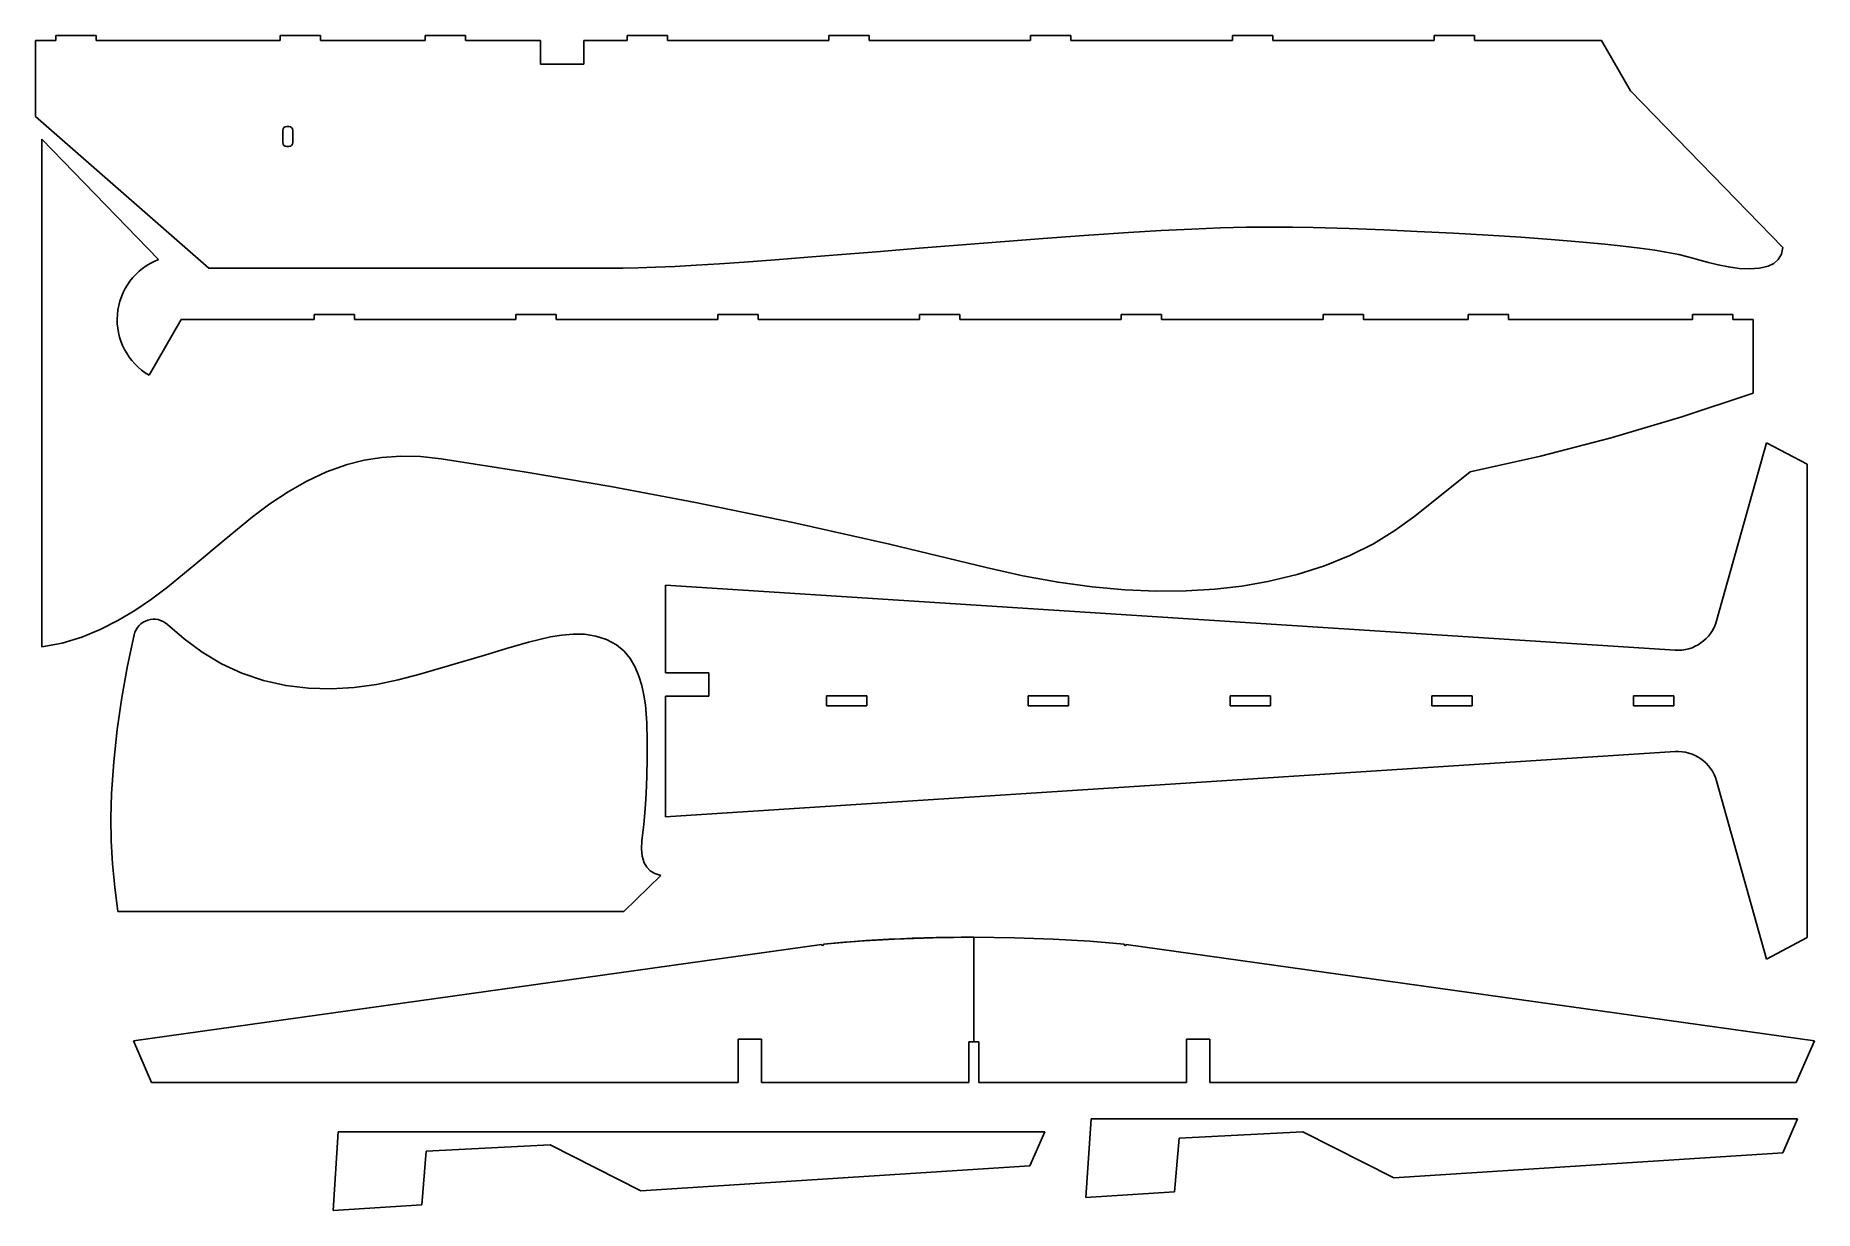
# Model space of a CAD drawing. Extents: x 10 to 892, y 9 to 591.
import ezdxf

# ---------------------------------------------------------------- set-up
doc = ezdxf.new("R2010")
doc.units = 0
doc.layers.get('0').update_dxf_attribs({"linetype": 'CONTINUOUS'})

msp = doc.modelspace()

# ---------------------------------------------------------------- linework, layer by layer
at = {"color": 7, "linetype": 'CONTINUOUS'}
for p, q in [((20.46, 590.77), (20.46, 588.27)), ((40.46, 590.77), (20.46, 590.77)), ((40.46, 588.27), (40.46, 590.77)), ((131.71, 590.77), (131.71, 588.27)), ((151.71, 590.77), (131.71, 590.77)), ((151.71, 588.27), (151.71, 590.77)), ((203.61, 590.77), (203.61, 588.27)), ((223.61, 590.77), (203.61, 590.77)), ((223.61, 588.27), (223.61, 590.77)), ((303.61, 590.77), (303.61, 588.27)), ((323.61, 590.77), (303.61, 590.77)), ((323.61, 588.27), (323.61, 590.77)), ((403.61, 590.77), (403.61, 588.27)), ((423.61, 590.77), (403.61, 590.77)), ((423.61, 588.27), (423.61, 590.77)), ((503.61, 590.77), (503.61, 588.27)), ((523.61, 590.77), (503.61, 590.77)), ((523.61, 588.27), (523.61, 590.77)), ((603.61, 590.77), (603.61, 588.27)), ((623.61, 590.77), (603.61, 590.77)), ((623.61, 588.27), (623.61, 590.77)), ((703.61, 590.77), (703.61, 588.27)), ((723.61, 590.77), (703.61, 590.77)), ((723.61, 588.27), (723.61, 590.77)), ((10.46, 588.27), (10.46, 550.75)), ((20.46, 588.27), (10.46, 588.27)), ((131.71, 588.27), (40.46, 588.27)), ((203.61, 588.27), (151.71, 588.27)), ((260.69, 588.27), (223.61, 588.27)), ((260.69, 576.67), (260.69, 588.27)), ((282.19, 588.27), (282.19, 576.67)), ((303.61, 588.27), (282.19, 588.27)), ((403.61, 588.27), (323.61, 588.27)), ((503.61, 588.27), (423.61, 588.27)), ((603.61, 588.27), (523.61, 588.27)), ((703.61, 588.27), (623.61, 588.27)), ((786.57, 588.27), (723.61, 588.27)), ((800.93, 563.4), (786.57, 588.27)), ((282.19, 576.67), (260.69, 576.67)), ((876.38, 485.7), (800.93, 563.4)), ((10.46, 550.75), (96.28, 475.57)), ((13.48, 539.36), (13.48, 287.8)), ((71.36, 479.76), (13.48, 539.36)), ((132.96, 543.77), (132.96, 537.77)), ((135.96, 545.77), (134.96, 545.77)), ((137.96, 537.77), (137.96, 543.77)), ((134.96, 535.77), (135.96, 535.77)), ((96.28, 475.57), (301.57, 475.57)), ((82.69, 450.03), (66.79, 422.48)), ((148.54, 450.03), (82.69, 450.03)), ((148.54, 452.53), (148.54, 450.03)), ((168.54, 452.53), (148.54, 452.53)), ((168.54, 450.03), (168.54, 452.53)), ((248.54, 450.03), (168.54, 450.03)), ((248.54, 452.53), (248.54, 450.03)), ((268.54, 452.53), (248.54, 452.53)), ((268.54, 450.03), (268.54, 452.53)), ((348.54, 450.03), (268.54, 450.03)), ((348.54, 452.53), (348.54, 450.03)), ((368.54, 452.53), (348.54, 452.53)), ((368.54, 450.03), (368.54, 452.53)), ((448.54, 450.03), (368.54, 450.03)), ((448.54, 452.53), (448.54, 450.03)), ((468.54, 452.53), (448.54, 452.53)), ((468.54, 450.03), (468.54, 452.53)), ((548.54, 450.03), (468.54, 450.03)), ((548.54, 452.53), (548.54, 450.03)), ((568.54, 452.53), (548.54, 452.53)), ((568.55, 450.03), (568.54, 452.53)), ((648.54, 450.03), (568.55, 450.03)), ((648.54, 452.53), (648.54, 450.03)), ((668.54, 452.53), (648.54, 452.53)), ((668.54, 450.03), (668.54, 452.53)), ((720.44, 450.03), (668.54, 450.03)), ((720.44, 452.53), (720.44, 450.03)), ((740.44, 452.53), (720.44, 452.53)), ((740.44, 450.03), (740.44, 452.53)), ((831.69, 450.03), (740.44, 450.03)), ((831.69, 452.53), (831.69, 450.03)), ((851.69, 452.53), (831.69, 452.53)), ((851.69, 450.03), (851.69, 452.53)), ((861.69, 450.03), (851.69, 450.03)), ((861.69, 413.61), (861.69, 450.03)), ((843.57, 300.71), (868.42, 389.03)), ((868.42, 389.03), (888.42, 378.31)), ((693.98, 352.6), (721.5, 374.65)), ((888.42, 378.31), (888.42, 143.81)), ((322.59, 275.02), (322.59, 318.43)), ((322.59, 318.43), (823.03, 286.17)), ((344.19, 275.02), (322.59, 275.02)), ((344.19, 263.42), (344.19, 275.02)), ((322.59, 263.42), (344.19, 263.42)), ((322.59, 203.69), (322.59, 263.42)), ((402.45, 258.56), (402.45, 263.56)), ((402.45, 263.56), (422.45, 263.56)), ((422.45, 258.56), (402.45, 258.56)), ((422.45, 263.56), (422.45, 258.56)), ((502.45, 258.56), (502.45, 263.56)), ((502.45, 263.56), (522.45, 263.56)), ((522.45, 258.56), (502.45, 258.56)), ((522.45, 263.56), (522.45, 258.56)), ((602.45, 258.56), (602.45, 263.56)), ((602.45, 263.56), (622.45, 263.56)), ((622.45, 258.56), (602.45, 258.56)), ((622.45, 263.56), (622.45, 258.56)), ((702.45, 258.56), (702.45, 263.56)), ((702.45, 263.56), (722.45, 263.56)), ((722.45, 258.56), (702.45, 258.56)), ((722.45, 263.56), (722.45, 258.56)), ((802.45, 258.56), (802.45, 263.56)), ((802.45, 263.56), (822.45, 263.56)), ((822.45, 258.56), (802.45, 258.56)), ((822.45, 263.56), (822.45, 258.56)), ((823.03, 235.96), (322.59, 203.69)), ((868.42, 133.1), (843.57, 221.42)), ((302.03, 156.71), (320.41, 174.55)), ((51.2, 156.71), (302.03, 156.71)), ((475.52, 92.04), (475.52, 143.94)), ((888.42, 143.81), (868.42, 133.1)), ((400.03, 140.33), (58.95, 92.63)), ((400.03, 140.33), (58.95, 92.63)), ((551.02, 140.33), (892.1, 92.63)), ((58.95, 92.63), (67.94, 71.9)), ((58.95, 92.63), (67.94, 71.9)), ((358.6, 93.4), (358.6, 71.9)), ((370.2, 93.4), (358.6, 93.4)), ((358.6, 93.4), (370.2, 93.4)), ((358.6, 71.9), (358.6, 93.4)), ((370.2, 93.4), (370.2, 71.9)), ((370.2, 93.4), (370.2, 71.9)), ((473.02, 71.9), (473.02, 92.04)), ((473.02, 92.04), (475.52, 92.04)), ((473.02, 92.04), (478.02, 92.04)), ((473.02, 71.9), (473.02, 92.04)), ((478.02, 71.9), (478.02, 92.04)), ((592.44, 93.4), (580.84, 93.4)), ((580.84, 93.4), (580.84, 71.9)), ((592.44, 71.9), (592.44, 93.4)), ((892.1, 92.63), (883.1, 71.9)), ((358.6, 71.9), (67.94, 71.9)), ((67.94, 71.9), (358.6, 71.9)), ((473.02, 71.9), (370.2, 71.9)), ((370.2, 71.9), (473.02, 71.9)), ((580.84, 71.9), (478.02, 71.9)), ((883.1, 71.9), (592.44, 71.9)), ((531.06, 15), (533.56, 53.88)), ((533.56, 53.88), (883.72, 53.88)), ((883.72, 53.88), (876.38, 37.06)), ((157.95, 8.57), (160.45, 47.44)), ((160.45, 47.44), (510.61, 47.44)), ((510.61, 47.44), (503.27, 30.63)), ((577.18, 44.37), (574.99, 17.81)), ((638.59, 47.55), (577.18, 44.37)), ((683.58, 24.75), (638.59, 47.55)), ((204.07, 37.94), (201.88, 11.38)), ((265.48, 41.12), (204.07, 37.94)), ((310.47, 18.31), (265.48, 41.12)), ((876.38, 37.06), (683.58, 24.75)), ((503.27, 30.63), (310.47, 18.31)), ((574.99, 17.81), (531.06, 15)), ((201.88, 11.38), (157.95, 8.57))]:
    msp.add_line(p, q, dxfattribs=at)
at = {"color": 7, "linetype": 'CONTINUOUS', "flags": 128}
for points in [[(301.57, 475.57), (309.04, 475.67), (317.65, 475.94), (327.32, 476.39), (337.94, 476.99), (349.44, 477.72), (361.71, 478.56), (377.05, 479.69), (393.19, 480.94), (409.99, 482.27), (427.29, 483.67), (448.33, 485.38), (469.62, 487.1), (490.9, 488.79), (511.93, 490.39), (532.44, 491.87), (552.19, 493.18), (568.32, 494.14), (583.54, 494.91), (597.7, 495.47), (610.65, 495.79), (622.49, 495.9), (633.44, 495.83), (643.71, 495.64), (661.51, 495.1), (678.67, 494.47), (695.23, 493.76), (713.27, 492.88), (730.39, 491.91), (746.52, 490.88), (761.59, 489.77), (775.52, 488.61), (788.23, 487.4), (797.31, 486.42), (805.56, 485.41), (812.93, 484.38), (819.39, 483.34), (824.9, 482.28), (829.42, 481.21)], [(829.42, 481.21), (831.9, 480.49), (835.35, 479.47), (839.56, 478.3), (844.34, 477.13), (849.5, 476.11), (854.72, 475.4), (859.92, 475.13), (864.84, 475.45), (869.21, 476.5), (872, 477.87), (874.2, 479.82), (875.7, 482.41), (876.38, 485.7)], [(721.5, 374.65), (756.36, 382.4), (791.35, 391.48), (826.46, 401.88), (861.69, 413.61)], [(13.48, 287.8), (23.68, 289.74), (33.33, 292.64), (42.52, 296.38), (51.3, 300.85), (59.73, 305.92), (67.87, 311.48), (75.79, 317.42), (89.92, 328.95), (103.85, 340.77), (117.95, 352.24), (126.64, 358.69), (135.59, 364.64), (144.9, 369.96), (154.63, 374.51), (164.86, 378.16), (173.31, 380.29), (182.15, 381.72), (191.43, 382.36), (201.18, 382.16), (211.44, 381.05)], [(211.44, 381.05), (253.59, 374.48), (295.61, 367.27), (337.5, 359.42), (385.71, 349.55), (433.76, 338.82), (481.64, 327.23)], [(481.64, 327.23), (499.74, 323.08), (517.23, 319.85), (534.12, 317.52), (550.38, 316.05), (566.01, 315.41), (580.74, 315.55), (594.86, 316.42), (608.34, 317.98), (621.2, 320.21), (635.66, 323.69), (649.21, 328.01), (661.83, 333.11), (673.5, 338.95), (684.22, 345.46), (693.98, 352.6)], [(59.32, 293.89), (55.96, 278.44), (53.18, 262.8), (50.89, 246.85), (49.17, 230.84), (48.11, 215.11), (47.81, 203.2), (47.99, 191.69), (48.64, 180.31), (49.72, 168.76), (51.2, 156.71)], [(320.41, 174.55), (317.4, 175.53), (315.07, 176.93), (313.33, 178.67), (312.12, 180.74), (311.14, 184.06), (310.84, 187.76), (311, 191.72), (311.42, 195.79), (311.89, 199.86), (312.63, 207.59), (313.11, 215.04), (313.44, 223.84), (313.56, 232.52), (313.56, 241.27), (313.39, 250.15), (312.69, 259.09), (311.96, 263.87), (310.91, 268.63), (309.47, 273.33), (307.57, 277.84), (305.14, 282.02), (302.11, 285.72), (298.43, 288.78), (293.48, 291.49), (288.13, 293.23), (282.6, 294.08), (276.97, 294.17), (271.32, 293.68), (265.72, 292.77), (254.72, 290.14), (243.94, 286.96), (233.19, 283.74), (222.39, 280.6), (211.58, 277.43), (200.93, 274.34), (190.21, 271.53), (179.37, 269.23), (168.36, 267.68), (157.04, 267.01), (145.71, 267.32), (134.46, 268.69), (123.42, 271.19), (112.69, 274.84), (102.6, 279.5), (93.09, 285.18), (84.18, 291.75), (75.77, 298.98)], [(475.52, 143.94), (469.21, 143.92), (463, 143.85), (456.88, 143.75), (450.86, 143.61), (444.93, 143.42), (439.11, 143.19), (433.37, 142.93), (427.74, 142.62), (422.2, 142.27), (416.76, 141.87), (411.42, 141.44), (406.17, 140.97), (401.02, 140.45)], [(475.52, 143.94), (455.36, 143.72), (436.23, 143.07), (418.11, 141.98), (401.02, 140.45)], [(475.52, 143.94), (495.68, 143.72), (514.82, 143.07), (532.93, 141.98), (550.03, 140.45)]]:
    msp.add_lwpolyline(points, dxfattribs=at)
at = {"color": 7, "linetype": 'CONTINUOUS'}
for centre, radius, start, end in [((134.96, 543.77), 2, 90, 180), ((135.96, 543.77), 2, 360, 90), ((134.96, 537.77), 2, 180, 270), ((135.96, 537.77), 2, 270, 0), ((82.69, 450.03), 31.81, 110.86582, 240), ((69.05, 291.58), 10, 47.72537, 166.63869), ((824.32, 306.13), 20, 266.3109, 344.28615), ((824.32, 216), 20, 15.71385, 93.6891), ((400.52, 140.4), 0.5, 187.96082, 6.02868), ((400.52, 140.4), 0.5, 187.96082, 6.02868), ((550.52, 140.4), 0.5, 173.97132, 352.03918)]:
    msp.add_arc(centre, radius, start, end, dxfattribs=at)

doc.saveas('drawing.dxf')
